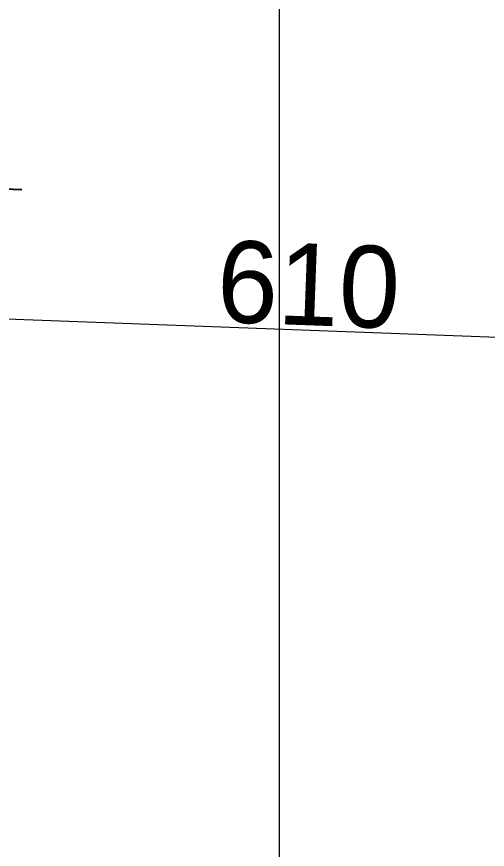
# Model space of a CAD drawing. Header units: centimetres. Extents: x 63871 to 181827, y -95930 to 42199.
# Drawn here: x 176799 to 177201, y 21292 to 22005 of the extents above; entities that cross this region are included whole.
import ezdxf

# ---------------------------------------------------------------- set-up
doc = ezdxf.new("R2010")
doc.units = ezdxf.units.CM
doc.layers.add('ARA SINIRLAR', color=225, linetype='Continuous', lineweight=15)
doc.layers.add('OLUK', color=222, linetype='Continuous', lineweight=15)
doc.layers.add('Dıış Ölçü', color=140, linetype='Continuous')
doc.layers.add('KOT', color=171, linetype='Continuous')
doc.styles.add('RomanS', font='')
doc.styles.get('RomanS').set_extended_font_data('Stylus BT')
doc.dimstyles.new('BÖYÜK', dxfattribs={"dimtxt": 70, "dimasz": 5, "dimexe": 5, "dimexo": 5, "dimgap": 2, "dimtad": 3, "dimdec": 0, "dimzin": 0, "dimdsep": 46, "dimtxsty": 'RomanS', "dimblk": 'DOT', "dimcen": 5, "dimadec": 0, "dimazin": 0, "dimtfac": 1, "dimtdec": 0, "dimtix": 1, "dimtofl": 0, "dimtmove": 1, "dimatfit": 0, "dimldrblk": 'DOT', "dimfxl": 10, "dimfxlon": 1, "dimtolj": 1, "dimtzin": 0, "dimarcsym": 0})

# ---------------------------------------------------------------- blocks, each defined once
blk = doc.blocks.new('_Dot')
at = {"color": 0, "linetype": 'ByBlock', "lineweight": -2}
blk.add_line((-0.5, 0), (-1, 0), dxfattribs=at)
at = {"color": 0, "linetype": 'ByBlock', "const_width": 0.5}
blk.add_lwpolyline([(-0.25, 0, 1), (0.25, 0, 1)], format="xyb", close=True, dxfattribs=at)
blk = doc.blocks.new('*D291')
at = {"layer": 'Defpoints', "color": 0, "transparency": 16777216}
for p in [(-1209.83, 6817.91), (-600.15, 6795.27), (-600.15, 6795.27)]:
    blk.add_point(p, dxfattribs=at)
at = {"layer": 'Dıış Ölçü', "color": 0, "lineweight": -2, "transparency": 16777216}
for p, q in [((-1209.83, 6817.91), (-1209.65, 6822.91)), ((-1204.83, 6817.72), (-605.14, 6795.45)), ((-600.15, 6795.27), (-599.96, 6800.26))]:
    blk.add_line(p, q, dxfattribs=at)
at = {"layer": 'Dıış Ölçü', "color": 0, "lineweight": -2, "transparency": 16777216, "xscale": 5, "yscale": 5, "zscale": 5}
for p, rotation in [((-1209.83, 6817.91), 177.873190311757), ((-600.15, 6795.27), 357.873190311757)]:
    blk.add_blockref('_Dot', p, dxfattribs=dict(at, rotation=rotation))
at = {"layer": 'Dıış Ölçü', "color": 0, "transparency": 16777216, "insert": (-903.56, 6845.12), "char_height": 70, "attachment_point": 5, "rotation": 357.87319, "style": 'RomanS'}
blk.add_mtext('\\A1;610', dxfattribs=at)
blk = doc.blocks.new('çatı planı')
at = {"layer": 'KOT'}
blk.add_line((-697.04, -1070.66), (-630.22, -1070.66), dxfattribs=at)
blk = doc.blocks.new('VAZİYET PLANI')
at = {"layer": 'ARA SINIRLAR'}
blk.add_line((-928.78, 7237.59), (-928.78, 5751.63), dxfattribs=at)
at = {"layer": 'Dıış Ölçü'}
dim = blk.add_aligned_dim(p1=(-1209.83, 6817.91), p2=(-600.15, 6795.27), distance=0, dimstyle='BÖYÜK', dxfattribs=at)
dim.commit()
dim.dimension.update_dxf_attribs({"geometry": '*D291', "text_midpoint": (-903.56, 6845.12)})
at = {"layer": 'OLUK', "rotation": 177.8731895439683}
blk.add_blockref('çatı planı', (-1885.02, 5882.32), dxfattribs=at)

msp = doc.modelspace()

# ---------------------------------------------------------------- block references
at = {"layer": 'OLUK'}
msp.add_blockref('VAZİYET PLANI', (177951.86, 14930.11), dxfattribs=at)

doc.saveas('drawing.dxf')
